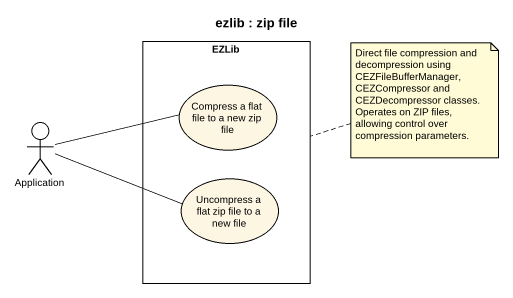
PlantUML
@startuml
title ezlib : zip file
rectangle EZLib {
  usecase "Compress a flat file to a new zip file" as Compress_a_flat_file_to_a
  usecase "Uncompress a flat zip file to a new file" as Uncompress_a_flat_zip_file
}
actor Application
Application -right- Compress_a_flat_file_to_a
Application -right- Uncompress_a_flat_zip_file
note right of EZLib : Direct file compression and decompression using CEZFileBufferManager, CEZCompressor and CEZDecompressor classes. Operates on ZIP files, allowing control over compression parameters.
@enduml
